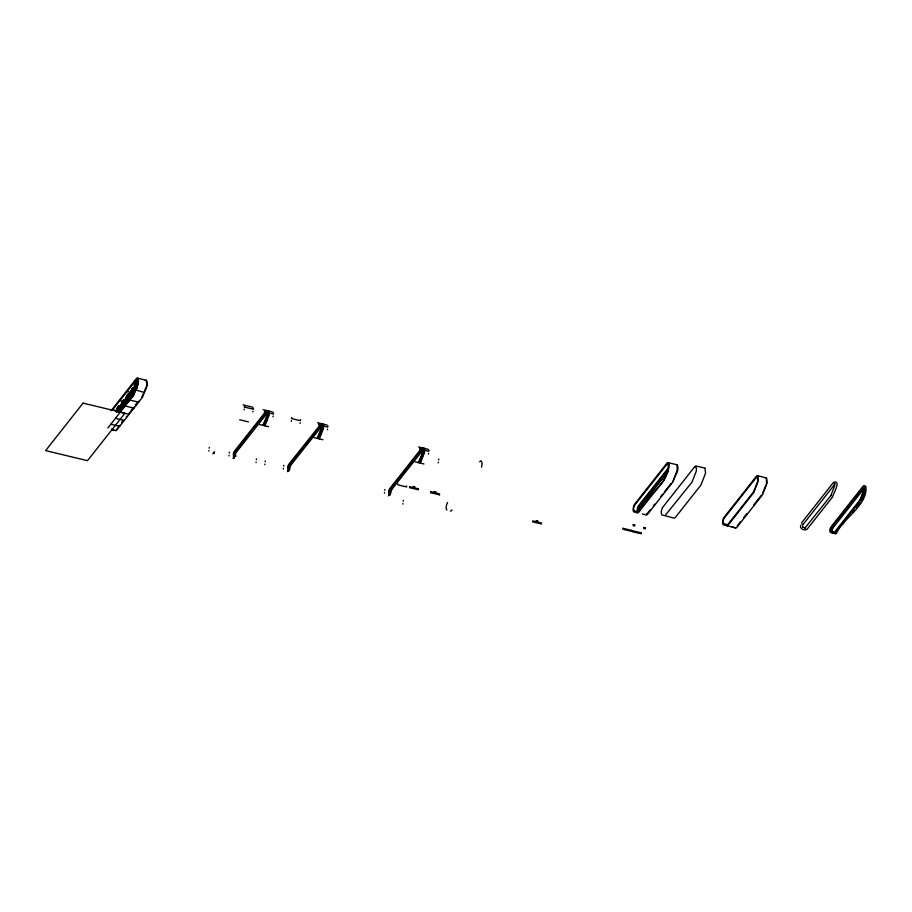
<?xml version="1.0" encoding="UTF-8"?>
<svg xmlns="http://www.w3.org/2000/svg" width="912" height="912" viewBox="0 0 912 912"><rect width="100%" height="100%" fill="white"/><g stroke="black" fill="none" stroke-linecap="round" stroke-linejoin="round"><path stroke-width="1.37" d="M136.789 383.006L135.991 382.356M146.832 383.678L146.433 386.255M118.332 411.7L118.651 408.964L118.891 410.309L117.545 411.757C117.329 406.684 118.594 412.634 117.91 409.91M118.298 409.978L118.184 410.628M127.555 398.829L127.703 397.655L127.634 398.852M132.4 391.67L131.134 393.175A2.132 0.787 -76.5 0 1 131.374 391.875L132.092 392.764M137.564 387.965C136.287 386.107 133.334 387.44 136.595 388.295M235.171 456.365L233.882 455.669L234.008 453.355A3.146 1.163 -76.5 0 1 234.863 451.793L265.415 413.056C270.499 409.477 263.351 424.411 263.021 424.764M268.721 412.714L268.424 415.61M390.621 493.631L389.333 492.936L389.458 490.633A3.146 1.163 -76.5 0 1 390.313 489.06L420.865 450.323C425.938 446.743 418.802 461.677 418.46 462.042M422.416 449.251L424.171 449.992L423.863 452.876M244.621 406.832L244.655 405.988M253.376 408.929L253.411 408.097M264.742 411.654L264.788 410.822M273.497 413.752L273.543 412.919M291.84 418.334L291.874 417.502M300.595 420.432L300.629 419.6M319.154 424.696L319.189 423.863M327.91 426.793L327.944 425.961M420.193 448.921L420.227 448.088M428.948 451.018L428.982 450.186M438.683 459.853L438.718 459.01M135.888 387.566C137.074 385.343 138.658 380.874 137.119 380.156C137.279 377.306 132.297 384.374 135.763 385.571M121.9 406.741L122.539 406.045L122.06 407.504A2.132 0.787 -76.5 0 1 121.718 406.934M122.698 401.975L122.835 402.203A2.132 0.787 -76.5 0 1 123.337 401.417L123.109 402.899L123.166 401.371A2.132 0.787 -76.5 0 0 122.596 402.089L123.109 402.899M126.597 401.2L126.574 400.858A2.132 0.787 -76.5 0 0 126.802 401.485L127.292 400.015L126.802 401.485M126.848 400.904L127.292 400.015M129.333 397.541A2.132 0.787 -76.5 0 1 129.094 398.84L129.048 397.997M131.51 395.124L132.046 393.984L131.396 394.919A2.132 0.787 -76.5 0 0 131.727 395.5L131.556 395.455A2.132 0.787 -76.5 0 1 131.225 394.873L131.225 394.873M132.616 390.849L132.103 390.04A2.132 0.787 -76.5 0 1 132.673 389.321L132.616 390.849L132.103 390.04M267.661 412.6L236.402 452.17A3.146 1.163 -76.5 0 0 235.547 453.731L235.729 456.433M321.377 425.026L289.264 464.846A3.146 1.163 -76.5 0 0 288.409 466.408L288.295 468.711L289.571 469.406M322.392 425.357L290.803 465.211A3.146 1.163 -76.5 0 0 289.948 466.773L289.822 469.076M422.404 450.699L391.841 489.436A3.146 1.163 -76.5 0 0 390.986 490.998L390.769 492.993M214.183 452.044L214.229 453.013L214.183 452.044L212.906 453.754M234.304 456.866L234.361 457.847L234.304 456.866L233.027 458.576M288.716 469.919L288.762 470.888L288.716 469.919L287.44 471.618M421.207 448.75L389.629 488.775L388.797 490.861L388.991 494.521M389.755 494.144L389.8 495.113L389.755 494.144L388.478 495.843M390.119 493.141L390.336 491.237L388.797 490.861M244.131 407.014L252.886 409.112M264.263 411.836L273.019 413.934M291.35 418.517L300.105 420.614M318.664 424.878L327.419 426.976M317.786 438.501L321.947 428.047L322.027 423.841L321.184 423.59L288.591 464.55L287.759 466.636L287.953 470.296M319.325 438.866L323.475 428.412L323.566 424.217L321.697 424.889M419.702 449.103L428.458 451.201M118.184 408.895C118.583 404.928 118.697 410.651 117.842 408.12A2.132 0.787 -76.5 0 1 118.412 407.402M122.881 407.379L123.097 405.886L123.61 406.695A2.132 0.787 -76.5 0 1 123.04 407.413L122.881 407.379A2.132 0.787 -76.5 0 0 123.439 406.661L123.097 405.886M123.04 407.413L123.268 405.931M127.691 396.834L127.76 395.751M127.634 401.348L127.851 399.855L127.634 401.348A2.132 0.787 -76.5 0 0 128.193 400.63L127.851 399.855M132.445 390.815L132.673 389.321M132.377 395.329L132.605 393.836L133.118 394.645A2.132 0.787 -76.5 0 1 132.548 395.363L132.377 395.329A2.132 0.787 -76.5 0 0 132.947 394.611L132.605 393.836M132.548 395.363L132.776 393.87M800.656 525.369C799.094 528.755 804.908 531.172 807.086 529.245L832.542 496.983M802.742 525.711L802.708 527.045M118.913 408.781L119.404 407.311A2.132 0.787 -76.5 0 1 119.734 407.881L118.913 408.781L119.734 407.881M119.084 408.815L119.404 407.311M122.06 407.504L122.379 406M123.667 402.751L124.157 401.28A2.132 0.787 -76.5 0 1 124.488 401.861L123.667 402.751A1.858 0.684 -76.5 0 0 122.402 404.996A1.858 0.684 -76.5 0 0 123.473 405.612A1.858 0.684 -76.5 0 0 123.69 402.637L124.317 401.816A2.132 0.787 -76.5 0 0 123.986 401.246M123.838 402.785L124.157 401.28M128.421 396.72L128.911 395.261A2.132 0.787 -76.5 0 1 129.242 395.831L128.421 396.72L129.071 395.797A2.132 0.787 -76.5 0 0 128.74 395.215M128.592 396.766L128.911 395.261M131.727 395.5L131.875 393.95M133.175 390.701L133.665 389.23A2.132 0.787 -76.5 0 1 133.996 389.812L133.175 390.701L133.665 389.23M127.384 398.179L127.486 398.954M132.536 392.217L132.525 392.57M209.122 448.18L209.315 447.382M229.243 453.002L229.448 452.215M256.34 459.694L256.534 458.896M265.096 461.791L265.289 460.993M283.655 466.055L283.849 465.257M384.693 490.28L384.887 489.482M403.184 501.201L403.378 500.403M481.57 467.104L482.106 463.262L481.331 461.039A5.141 1.904 -76.5 0 0 479.689 461.768M677.217 470.136L677.103 466.226M766.479 483.679L766.502 479.336M134.919 387.885C134.999 385.434 133.893 387.463 135.945 387.418M244.097 409.83L244.291 409.135M252.852 411.928L253.046 411.232M264.229 414.652L264.412 413.957M272.984 416.761L273.167 416.054M291.316 421.344L291.498 420.637M300.071 423.442L300.253 422.746M318.63 427.705L318.824 426.998M323.076 427.717L319.759 436.369M327.385 429.803L327.579 429.107M419.668 451.93L419.862 451.223M428.423 454.028L428.617 453.321M438.159 462.851L438.341 462.156M122.231 404.438L123.576 402.979L123.086 405.669C121.319 406.25 123.211 403.207 121.638 405.224A2.132 0.787 -76.5 0 1 121.866 403.925L122.459 404.529M122.299 405.726L123.576 402.979M126.985 398.407L128.33 396.959L127.84 399.638L127.053 399.707L126.985 398.407L126.392 399.194A2.132 0.787 -76.5 0 1 126.62 397.906L127.213 398.498M128.33 396.959L126.392 399.194M128.159 396.914L127.84 399.638M131.738 392.377L133.084 390.929L132.593 393.619C130.94 394.349 132.183 390.61 131.978 393.71M131.807 393.676L133.084 390.929M142.796 395.409L144.142 392L144.449 392.525L135.329 389.891M144.598 390.849L145.977 387.406M263.386 425.448L267.535 415.006L267.626 410.799L266.783 410.537M264.845 424.604L267.398 418.175M264.913 425.824L269.074 415.37L269.165 411.164L267.296 411.848M418.825 462.726L422.986 452.272L423.065 448.066L422.222 447.815M423.35 454.165L419.999 462.407M420.364 463.091L424.513 452.637L424.604 448.442L423.761 448.18M672.976 481L677.069 470.717M753.574 491.83L757.655 481.57L757.45 476.987A3.944 1.459 -76.5 0 0 756.538 477.193L724.094 518.301A3.215 1.186 -76.5 0 0 723.524 523.499L727.115 524.674A3.523 1.3 -76.5 0 0 728.118 524.115L753.563 491.853M762.899 492.662L765.966 484.967M830.638 496.014L834.651 485.936L834.343 482.972M832.553 496.96C831.972 496.299 842.289 479.347 833.557 482.323L801.773 522.61M860.005 500.015L864.006 489.949L863.835 487.031A2.611 0.969 -76.5 0 0 863.231 487.168L830.992 528.037L832.588 528.413L864.827 487.544A2.611 0.969 -76.5 0 1 865.043 487.407M861.589 500.392L865.602 490.337M136.013 382.618L136.15 384.67M136.572 383.998L135.831 384.704M123.12 403.845L122.801 404.951M122.869 404.746L122.881 403.663M134.258 387.007L134.087 385.172M662.408 507.733L661.154 511.746L661.633 514.824L674.139 518.176L675.074 517.788L700.975 485.002L705.535 473.26L705.022 468.175M317.422 437.817L321.286 428.287L321.594 425.391M136.127 384.476C138.236 381.239 134.075 382.846 136.002 384.739M662.408 507.733L694.613 466.83M801.614 523.955L803.187 524.343M121.889 406.969L122.539 406.045M447.598 502.535L447.484 502.683A4.412 1.63 -76.5 0 0 446.185 507.14A4.412 1.63 -76.5 0 0 446.983 509.99M127.862 396.88L127.589 396.093A2.132 0.787 -76.5 0 1 128.09 395.386M121.855 404.324L120.316 406.615M111.002 410.788L136.07 379.004A5.255 1.949 -76.5 0 1 137.735 378.263C140.63 383.69 134.737 389.846 133.825 394.953L108.083 427.739A4.811 1.778 -76.5 0 1 107.844 428.013M116.314 411.677L116.257 410.605L112.655 409.739L136.469 379.62A4.058 1.505 -76.5 0 1 137.404 379.415C140.334 391.556 125.696 402.146 120.247 411.278L120.293 412.247L129.116 414.367L129.059 413.398L133.163 408.2M119.461 406.547L122.653 402.5M124.306 400.482A4.115 1.516 -76.5 0 1 123.815 407.071A4.115 1.516 -76.5 0 1 121.456 405.692A4.115 1.516 -76.5 0 1 124.306 400.482L127.441 396.424M129.059 394.451A4.115 1.516 -76.5 0 1 128.569 401.041A4.115 1.516 -76.5 0 1 126.198 399.673A4.115 1.516 -76.5 0 1 129.059 394.451L135.432 386.3M125.104 400.539L127.498 397.507M117.99 427.432L119.609 425.38L119.666 426.349L110.842 424.228M135.546 405.167L138.681 401.2L138.727 402.169L129.914 400.06L129.869 399.08M265.757 411.472L234.19 451.508L233.358 453.595L233.54 457.243M235.718 451.873L237.473 449.65M239.229 447.427L246.24 438.535M259.396 421.846L265.54 414.071M290.13 464.915L292.752 461.586M306.785 443.791L314.686 433.781M399.057 479.131L400.813 476.908M402.568 474.685L404.324 472.462M406.079 470.239L412.213 462.452M452.021 509.876L451.702 510.298A4.685 1.733 -76.5 0 1 450.368 511.028M668.621 467.514L638.252 506.08A3.34 1.231 -76.5 0 0 637.648 511.472L637.887 511.621M667.721 469.805L638.4 507.038A2.006 0.741 -76.5 0 0 638.058 510.23L638.24 510.344M646.163 498.385L647.885 496.208M649.606 494.03L653.893 488.593M659.912 480.966L661.633 478.789M663.343 476.611L665.065 474.434M668.439 471.299L639.996 507.414A2.006 0.741 -76.5 0 0 639.654 510.617L639.825 510.72M650.245 509.831L647.497 513.331A3.637 1.345 -76.5 0 1 647.041 513.775M653.38 505.864L654.77 504.108M660.824 496.424L662.557 494.224M664.289 492.035L671.209 483.257M737.249 525.825L740.498 521.71M743.702 517.64L746.871 513.627M753.768 504.883L761.52 495.056M803.449 524.012L835.175 483.793M830.889 495.581L804.863 528.139M832.747 527.022L834.457 524.845M839.621 518.301L841.331 516.124M843.053 513.946L849.061 506.331M856.79 496.527L858.511 494.35M860.233 492.172L862.809 488.9M860.255 499.548L834.822 531.799A2.166 0.798 -76.5 0 1 834.229 532.163L830.684 531.023A1.881 0.695 -76.5 0 1 831.026 527.991L832.61 528.379A1.881 0.695 -76.5 0 0 832.28 531.411L834.662 532.198M842.426 524.56L843.988 522.576M852.321 512.008L854.031 509.854M855.73 507.688L860.005 502.273M836.418 532.175L836.338 532.266A2.166 0.798 -76.5 0 1 835.825 532.551M131.134 393.175L131.966 392.479M133.916 391.476L133.255 392.206L133.847 392.81A2.132 0.787 -76.5 0 0 134.087 391.522L133.916 391.476A2.132 0.787 -76.5 0 1 133.676 392.764M121.638 405.224L121.866 403.925M132.981 392.183L134.087 391.522M117.112 409.955L117.705 410.56L117.044 411.289A2.132 0.787 -76.5 0 1 117.283 409.99L117.112 409.955A2.132 0.787 -76.5 0 0 116.884 411.244L117.705 410.56L117.716 411.791A1.858 0.684 -76.5 0 1 118.218 409.123A1.858 0.684 -76.5 0 1 119.221 409.306A1.858 0.684 -76.5 0 1 118.514 411.95M124.579 403.571L123.747 404.255L124.34 404.86A2.132 0.787 -76.5 0 0 124.579 403.571L124.408 403.526M119.654 409.556L118.993 410.286L119.586 410.89A2.132 0.787 -76.5 0 0 119.825 409.591L119.654 409.556A2.132 0.787 -76.5 0 1 119.415 410.845L119.586 410.89M119.825 409.591L118.72 410.263M694.625 466.819L695.913 465.975L704.999 468.164M864.519 486.723L864.884 486.347A3.944 1.459 -76.5 0 1 865.796 486.142C868.395 504.917 843.338 518.073 836.464 533.269A3.523 1.3 -76.5 0 1 835.46 533.828L831.869 532.654A3.215 1.186 -76.5 0 1 831.767 529.142M127.589 396.184L127.349 396.059A2.132 0.787 -76.5 0 1 127.919 395.341M123.986 404.347L123.473 404.233M118.036 409.066L118.822 409.009M665.623 514.915L692.026 482.106L696.312 471.105L696.472 468.301L695.696 467.138M757.427 475.733L766.24 477.842M668.006 462.612L676.818 464.721M137.37 378.149L146.182 380.27M243.048 404.848L252.647 407.208M263.169 409.67L272.768 412.03M317.581 422.723L327.18 425.083M418.619 446.948L428.218 449.308M266.452 411.95L267.991 412.315M267.25 412.726L268.778 413.09M422.689 449.992L424.228 450.368M265.198 413.341L266.726 413.706M319.599 426.383L321.138 426.759M420.637 450.608L422.176 450.984M321.947 428.047L323.475 428.412M726.83 525.836A4.685 1.733 -76.5 0 0 728.164 525.095L753.711 492.685L758.282 480.92L757.781 475.847A5.141 1.904 -76.5 0 0 756.151 476.566L723.946 517.48A4.412 1.63 -76.5 0 0 722.635 521.949A4.412 1.63 -76.5 0 0 723.444 524.799L735.642 527.945A4.685 1.733 -76.5 0 0 736.976 527.204L762.523 494.794L767.095 483.041L766.604 477.956A5.141 1.904 -76.5 0 0 765.407 478.219M133.996 389.812L133.825 389.766A2.132 0.787 -76.5 0 0 133.494 389.196M239.651 419.759L248.406 421.857M259.772 424.582L268.527 426.691M314.184 437.635L322.939 439.732M415.222 461.86L423.977 463.957M127.053 399.707L126.62 397.906M123.451 401.485L119.837 400.619L119.791 399.65M634.615 524.913L633.145 524.56L633.145 525.62L634.729 526.007L634.684 524.981M622.976 528.31L631.674 530.396M631.72 531.365L623.033 529.279L622.919 528.344M414.641 486.848L413.159 486.495L413.159 487.555L409.602 486.712M434.306 491.557L435.776 491.91M418.3 488.786L414.755 487.943L414.698 486.917M430.749 491.773L434.294 492.628L434.249 491.602M409.659 487.681L418.357 489.767L418.369 488.855M430.795 492.742L439.493 494.828M115.516 418.312L124.34 420.421M389.629 488.775L391.168 489.14M234.863 451.793L236.402 452.17M289.264 464.846L290.803 465.211M390.313 489.06L391.841 489.436M233.803 454.176L235.342 454.541M288.215 467.218L289.742 467.582M389.253 491.443L390.781 491.807M111.378 429.495L113.897 430.099M805.228 528.162L802.708 527.033M735.642 527.945L732.256 526.908A4.412 1.63 -76.5 0 1 731.971 526.726M637.636 511.792L634.045 510.606A3.34 1.231 -76.5 0 1 634.638 505.225L667.105 464.071A4.058 1.505 -76.5 0 1 668.051 463.866C670.787 482.71 645.571 495.968 638.674 511.21A3.637 1.345 -76.5 0 1 637.636 511.792M112.153 429.563L115.539 430.601A4.811 1.778 -76.5 0 0 116.896 429.848L142.637 397.062C143.549 391.955 149.454 385.81 146.558 380.384A5.255 1.949 -76.5 0 0 145.327 380.646M146.33 381.626L146.786 382.664M118.355 408.929L118.013 408.154A2.132 0.787 -76.5 0 1 118.583 407.436M402.922 503.47L402.967 504.131M384.442 492.537L384.476 493.198M283.404 468.312L283.438 468.973M264.833 464.06L264.879 464.721M256.078 461.951L256.124 462.612M228.992 455.27L229.026 455.932M208.871 450.448L208.905 451.109M631.731 530.465L631.777 531.32M439.55 494.794L439.504 493.928L435.89 493.004L435.845 491.978M430.692 491.819L430.738 492.674M409.545 486.746L409.591 487.612M406.592 485.982L406.649 486.951L397.894 484.853L397.837 483.884M134.167 381.421L134.212 382.402M133.984 407.162L134.03 408.131L125.218 406.011L125.161 405.042M130.69 393.46L130.633 392.377L127.03 391.51L126.973 390.541M122.402 404.472L122.47 405.772M112.598 408.758L112.655 409.739M112.153 429.563A4.537 1.676 -76.5 0 1 111.606 429.016M116.668 429.085A3.637 1.345 -76.5 0 1 116.314 429.37M136.868 403.355A4.651 1.721 -76.5 0 1 136.367 404.141M135.842 404.654A4.651 1.721 -76.5 0 1 135.352 404.894M135.865 404.415A4.378 1.619 -76.5 0 1 135.398 404.632M126.551 399.239A2.132 0.787 -76.5 0 1 126.791 397.94M127.976 402.124A4.651 1.721 -76.5 0 1 125.89 399.023A4.651 1.721 -76.5 0 1 129.162 393.995A4.651 1.721 -76.5 0 1 128.478 401.348A4.378 1.619 -76.5 0 1 126.095 399.752A4.378 1.619 -76.5 0 1 129.128 394.201A4.378 1.619 -76.5 0 1 128.603 401.212M123.074 420.455A4.651 1.721 -76.5 0 1 121.592 422.735M122.094 422.005A4.378 1.619 -76.5 0 1 121.604 422.495M142.09 396.355A4.651 1.721 -76.5 0 1 141.622 397.336M132.274 390.074A2.132 0.787 -76.5 0 1 132.844 389.356M131.305 393.209A2.132 0.787 -76.5 0 1 131.545 391.921M132.115 409.385A4.651 1.721 -76.5 0 1 131.613 410.161M132.08 409.214A4.378 1.619 -76.5 0 1 131.602 409.944M121.798 405.259A2.132 0.787 -76.5 0 1 122.037 403.97M126.859 416.191A4.651 1.721 -76.5 0 1 126.346 416.716M116.303 411.848A4.651 1.721 -76.5 0 1 119.084 405.874A4.651 1.721 -76.5 0 1 119.803 411.301M116.645 411.597A3.842 1.425 -76.5 0 1 119.13 406.661A3.842 1.425 -76.5 0 1 119.233 412.064M116.531 411.677A4.115 1.516 -76.5 0 1 119.198 406.399A4.115 1.516 -76.5 0 1 119.29 412.19M116.417 411.768A4.378 1.619 -76.5 0 1 119.039 406.136A4.378 1.619 -76.5 0 1 119.723 411.244M832.189 527.957A3.215 1.186 -76.5 0 1 832.439 527.455M676.408 464.812A5.255 1.949 -76.5 0 1 677.194 464.835C680.09 470.261 674.185 476.417 673.273 481.525L647.531 514.311A4.811 1.778 -76.5 0 1 646.175 515.063L642.789 514.026A4.537 1.676 -76.5 0 1 642.481 513.832M638.845 510.15A3.34 1.231 -76.5 0 1 639.346 507.574M646.699 513.923A3.637 1.345 -76.5 0 1 646.54 513.923M669.18 465.006L668.621 468.95L664.255 479.803L638.719 512.191A4.811 1.778 -76.5 0 1 637.351 512.954L633.965 511.906A4.537 1.676 -76.5 0 1 633.145 508.987A4.537 1.676 -76.5 0 1 634.49 504.393L666.706 463.467A5.255 1.949 -76.5 0 1 668.371 462.726L669.18 465.006M864.804 487.464L860.324 500.597L834.868 532.882A3.523 1.3 -76.5 0 1 833.864 533.44L830.273 532.266A3.215 1.186 -76.5 0 1 830.855 527.079L863.288 485.959A3.944 1.459 -76.5 0 1 864.211 485.754L864.804 487.464M83.049 403.138L45.6 450.619L87.506 460.674L124.967 413.182L83.049 403.138M640.019 507.38L638.423 507.004L639.996 507.414M645.331 527.786L643.735 527.41L643.792 528.481L645.388 528.869L645.331 527.786M640.999 532.79L632.187 530.681L632.244 531.65L641.056 533.771L640.999 532.79M537.738 521.06L536.142 520.672L536.199 521.755L532.597 520.889L532.642 521.858L541.454 523.978L541.409 523.009L537.795 522.143L537.738 521.06M136.652 385.366A3.317 1.231 -76.5 0 0 136.868 380.201A3.317 1.231 -76.5 0 0 134.634 384.67A3.317 1.231 -76.5 0 0 136.652 385.366M136.561 384.704A2.018 0.741 -76.5 0 0 136.743 381.512A2.018 0.741 -76.5 0 0 135.364 384.146A2.018 0.741 -76.5 0 0 136.561 384.704M136.504 385.411A3.055 1.129 -76.5 0 0 136.903 380.498A3.055 1.129 -76.5 0 0 134.771 384.317A3.055 1.129 -76.5 0 0 136.504 385.411M128.227 399.593A1.858 0.684 -76.5 0 0 128.444 396.606A1.858 0.684 -76.5 0 0 127.156 398.966A1.858 0.684 -76.5 0 0 128.227 399.593M128.056 399.547A1.858 0.684 -76.5 0 0 128.273 396.572A1.858 0.684 -76.5 0 0 126.985 398.932A1.858 0.684 -76.5 0 0 128.056 399.547M128.524 400.87A3.842 1.425 -76.5 0 0 128.98 394.714A3.842 1.425 -76.5 0 0 126.312 399.581A3.842 1.425 -76.5 0 0 128.524 400.87M128.398 401.006A4.115 1.516 -76.5 0 0 128.888 394.417A4.115 1.516 -76.5 0 0 126.038 399.627A4.115 1.516 -76.5 0 0 128.398 401.006M128.353 400.824A3.842 1.425 -76.5 0 0 128.82 394.668A3.842 1.425 -76.5 0 0 126.152 399.547A3.842 1.425 -76.5 0 0 128.353 400.824M128.432 401.177A4.378 1.619 -76.5 0 0 128.957 394.155A4.378 1.619 -76.5 0 0 125.924 399.718A4.378 1.619 -76.5 0 0 128.432 401.177M132.981 393.562A1.858 0.684 -76.5 0 0 133.198 390.587A1.858 0.684 -76.5 0 0 131.909 392.947A1.858 0.684 -76.5 0 0 132.981 393.562M132.81 393.517A1.858 0.684 -76.5 0 0 133.027 390.541A1.858 0.684 -76.5 0 0 131.738 392.901A1.858 0.684 -76.5 0 0 132.81 393.517M133.232 395.318A4.651 1.721 -76.5 0 0 133.79 387.874A4.651 1.721 -76.5 0 0 130.564 393.767A4.651 1.721 -76.5 0 0 133.232 395.318M133.277 394.839A3.842 1.425 -76.5 0 0 133.733 388.683A3.842 1.425 -76.5 0 0 131.066 393.562A3.842 1.425 -76.5 0 0 133.277 394.839M133.312 395.021A4.115 1.516 -76.5 0 0 133.813 388.432A4.115 1.516 -76.5 0 0 130.952 393.642A4.115 1.516 -76.5 0 0 133.312 395.021M133.357 395.192A4.378 1.619 -76.5 0 0 133.882 388.17A4.378 1.619 -76.5 0 0 130.838 393.722A4.378 1.619 -76.5 0 0 133.357 395.192M133.152 394.976A4.115 1.516 -76.5 0 0 133.642 388.387A4.115 1.516 -76.5 0 0 130.792 393.608A4.115 1.516 -76.5 0 0 133.152 394.976M133.106 394.805A3.842 1.425 -76.5 0 0 133.574 388.649A3.842 1.425 -76.5 0 0 130.906 393.517A3.842 1.425 -76.5 0 0 133.106 394.805M133.186 395.147A4.378 1.619 -76.5 0 0 133.711 388.136A4.378 1.619 -76.5 0 0 130.678 393.688A4.378 1.619 -76.5 0 0 133.186 395.147M123.724 407.379A4.651 1.721 -76.5 0 0 124.283 399.923A4.651 1.721 -76.5 0 0 121.057 405.817A4.651 1.721 -76.5 0 0 123.724 407.379M123.77 406.9A3.842 1.425 -76.5 0 0 124.226 400.733A3.842 1.425 -76.5 0 0 121.558 405.612A3.842 1.425 -76.5 0 0 123.77 406.9M123.85 407.242A4.378 1.619 -76.5 0 0 124.374 400.22A4.378 1.619 -76.5 0 0 121.342 405.783A4.378 1.619 -76.5 0 0 123.85 407.242"/></g></svg>
